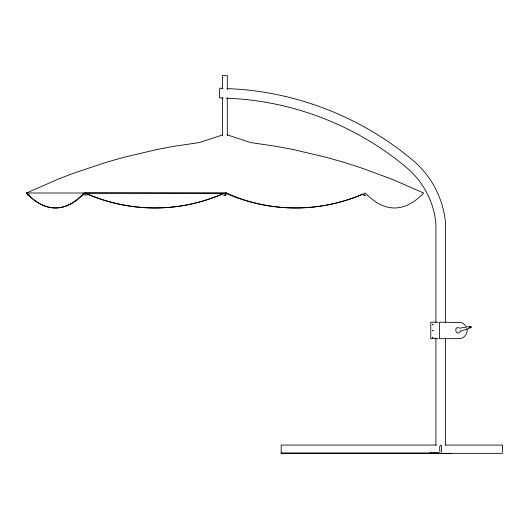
<?xml version="1.0" encoding="UTF-8"?>
<svg xmlns="http://www.w3.org/2000/svg" width="529" height="529" viewBox="0 0 529 529"><rect width="100%" height="100%" fill="white"/><g stroke="black" fill="none" stroke-linecap="round" stroke-linejoin="round"><path stroke-width="0.79" d="M439.923 452.235C438.7 442.528 442.515 442.826 441.411 452.255M460.144 331.921C455.105 336.53 453.703 324.885 459.694 328.172L470.532 326.479L471.127 326.935L470.691 327.682L460.501 331.319A2.671 2.671 0 0 0 460.686 330.651M84.276 195.274L83.899 193.006A198.269 75.402 89.2 0 1 26.45 193.006L58.011 179.219L74.086 173.036L106.765 162.145L123.336 157.444L156.855 149.535L173.783 146.341L199.347 142.572L222.689 134.888M470.38 326.499L469.944 327.253L470.691 327.682M88.819 194.249L85.691 195.274L85.321 193.006A196.543 181.513 86.1 0 0 223.866 193.184L85.321 193.006M27.601 195.082L29.214 194.705M84.614 193.006A200.63 76.778 -90 0 1 26.45 193.006L28.057 192.635M451.27 453.432L281.177 453.439L281.177 445.068L436.365 445.068M438.329 453.432L439.487 453.439M445.478 453.432L444.902 453.432M26.45 193.006L226.452 193.006M223.866 195.141L225.87 195.141M223.866 195.227L225.87 195.227L225.87 192.682M364.097 195.267L365.506 195.267M365.724 195.346L361.168 194.315M438.124 322.221L430.785 322.221L430.785 338.666L438.124 338.666M445.392 445.068L502.55 445.068L502.55 452.255M281.177 452.956L438.878 452.963M441.583 453.333L502.55 453.34M281.177 453.432L444.691 453.432M438.805 452.969L430.322 452.963L430.322 453.439M435.995 453.432L436.564 453.432M436.782 453.432L438.905 453.439M223.007 88.369L219.806 88.184L219.237 97.792L223.258 98.03M227.007 88.608C294.739 90.968 361.247 116.764 413.037 160.452C431.69 176.104 443.633 199.347 445.55 223.615L445.55 322.472M226.472 98.222C292.127 100.484 356.612 125.459 406.808 167.805C423.464 181.778 434.17 202.501 435.922 224.17L435.922 322.221M227.358 134.888L250.706 142.572L276.27 146.341L293.198 149.535L326.717 157.444L343.288 162.145L359.707 167.343L392.042 179.219L423.603 193.006A200.63 76.778 -90 0 1 365.44 193.006A197.019 182.022 90 0 1 236.238 197.079L225.023 192.411M466.095 326.327L463.087 323.318L461.103 322.498L439.487 322.221L439.487 338.666L458.974 338.666C463.867 338.745 468.086 333.845 467.008 329.025M430.07 452.976L430.077 453.446M445.55 338.124L445.55 445.22M435.922 337.899L435.922 445.2M227.285 89.513L227.285 75.554L222.425 75.554L222.425 88.693M227.285 97.726L227.285 135.503M222.425 97.726L222.425 135.503M361.724 194.606A200.63 185.355 90 0 1 225.764 193.336M224.283 193.336A200.63 185.355 90 0 1 88.33 194.606M470.149 327.034C470.757 328.476 471.213 325.884 470.149 327.034M432.385 324.429C432.881 325.692 433.33 323.457 432.385 324.429M432.405 330.605L433.033 330.777L432.405 330.605M432.365 337.429C432.815 338.818 433.449 336.444 432.365 337.429M469.785 326.889C470.744 329.871 472.099 324.78 469.785 326.889"/></g></svg>
